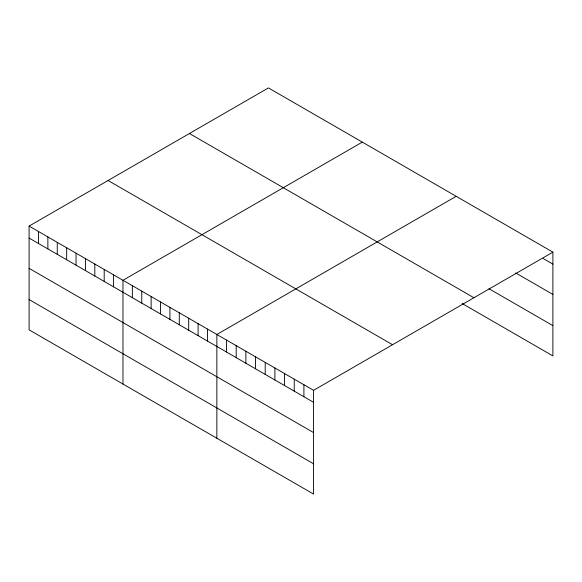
<?xml version="1.0" encoding="UTF-8"?>
<svg xmlns="http://www.w3.org/2000/svg" width="582" height="582" viewBox="0 0 582 582"><rect width="100%" height="100%" fill="white"/><g stroke="black" fill="none" stroke-linecap="round" stroke-linejoin="round"><path stroke-width="0.87" d="M29.1 226.085L313.574 390.326L313.574 494.089L29.1 329.849L29.1 226.085L268.426 87.911L552.9 252.152L552.9 355.915L462.13 303.506M362.302 142.11L122.977 280.284L122.977 384.047M456.179 196.309L216.853 334.483L216.853 438.246M313.574 390.326L552.9 252.152M543.232 258.553L552.9 264.133M515.703 272.943L552.9 294.419M488.916 288.687L552.9 325.629M189.448 133.511L473.923 297.751M108.077 180.493L392.552 344.726M29.1 238.067L313.574 402.308M29.1 268.36L313.574 432.593M29.1 299.563L313.574 463.803M303.899 384.738L303.899 396.728M294.23 379.158L294.23 391.14M284.554 373.571L284.554 385.56M274.886 367.991L274.886 379.973M265.21 362.404L265.21 374.386M255.542 356.824L255.542 368.806M245.866 351.237L245.866 363.219M236.197 345.65L236.197 357.639M226.522 340.07L226.522 352.052M207.461 329.063L207.461 341.052M198.076 323.643L198.076 335.632M188.692 318.223L188.692 330.212M179.3 312.803L179.3 324.792M169.915 307.383L169.915 319.373M160.53 301.963L160.53 313.953M151.138 296.544L151.138 308.533M141.753 291.124L141.753 303.113M132.361 285.704L132.361 297.693M113.592 274.864L113.592 286.853M104.2 269.444L104.2 281.433M94.815 264.024L94.815 276.014M85.423 258.604L85.423 270.594M76.038 253.185L76.038 265.166M66.654 247.765L66.654 259.747M57.262 242.345L57.262 254.327M47.877 236.925L47.877 248.907M38.485 231.505L38.485 243.487"/></g></svg>
